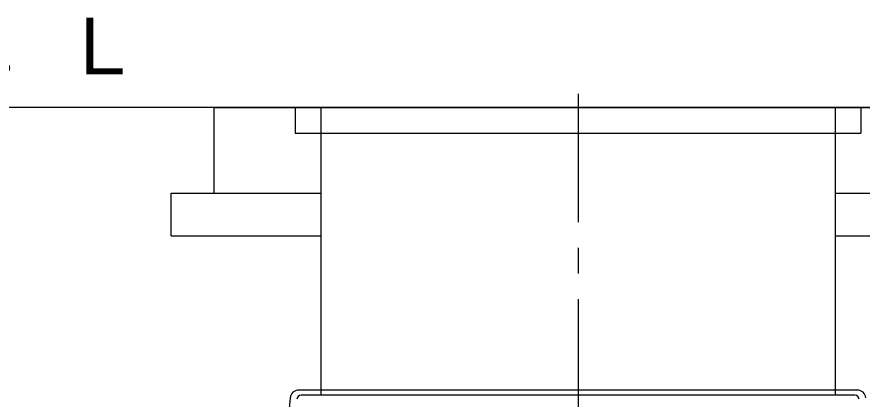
# Model space of a CAD drawing. Units: millimetres, scale not verified. Extents: x -9377 to 7942, y -6674 to 5404.
# Drawn here: x -5992 to -5006, y -2264 to -1818 of the extents above; entities that cross this region are included whole.
import ezdxf
from ezdxf.enums import TextEntityAlignment as Align

# ---------------------------------------------------------------- set-up
doc = ezdxf.new("R2010")
doc.units = ezdxf.units.MM
doc.header["$LTSCALE"] = 30
doc.linetypes.add('CHAIN1', pattern=[8, 5, -1, 1, -1])
for name, color, linetype, lineweight in [('0-1_KIKI', 3, 'Continuous', 25), ('0-2_SEISAKU', 2, 'Continuous', 25), ('0-3_A-PIPE', 3, 'Continuous', 25)]:
    doc.layers.add(name, color=color, linetype=linetype, lineweight=lineweight)
doc.styles.add('MS Gothic', font='')
doc.styles.get('MS Gothic').set_extended_font_data('MS Gothic')

msp = doc.modelspace()

# ---------------------------------------------------------------- linework, layer by layer
at = {"layer": '0-1_KIKI', "linetype": 'CHAIN1'}
msp.add_line((-5337.89, -1907.49), (-5337.89, -2335.9), dxfattribs=at)
at = {"layer": '0-1_KIKI'}
for p, q in [((-5012.06, -2253.58), (-5663.73, -2253.58)), ((-5637.89, -2253.58), (-5637.89, -2259.58)), ((-5037.89, -2253.58), (-5037.89, -2259.58)), ((-5673.69, -2262.71), (-5678.62, -2319.02)), ((-5014.98, -2259.58), (-5660.81, -2259.58))]:
    msp.add_line(p, q, dxfattribs=at)
for centre, radius, start, end in [((-5663.73, -2263.58), 10, 90, 175), ((-5012.06, -2263.58), 10, 5, 90), ((-5660.81, -2264.58), 5, 90, 175), ((-5014.98, -2264.58), 5, 5, 90)]:
    msp.add_arc(centre, radius, start, end, dxfattribs=at)
at = {"layer": '0-2_SEISAKU'}
for p, q in [((-3322.83, -1923.58), (-6810.1, -1923.58)), ((-5762.38, -1923.58), (-3992.89, -1923.58)), ((-5762.38, -2023.58), (-5762.38, -1923.58)), ((-5007.89, -1923.58), (-5667.89, -1923.58)), ((-5667.89, -1953.58), (-5007.89, -1953.58)), ((-5812.38, -2073.58), (-5812.38, -2023.58)), ((-5812.38, -2023.58), (-5637.89, -2023.58)), ((-5037.89, -2023.58), (-4747.89, -2023.58)), ((-5812.38, -2073.58), (-5637.89, -2073.58)), ((-5037.89, -2073.58), (-4747.89, -2073.58))]:
    msp.add_line(p, q, dxfattribs=at)
at = {"layer": '0-3_A-PIPE', "color": 2}
for p, q in [((-5667.89, -1923.58), (-5667.89, -1953.58)), ((-5637.89, -1923.58), (-5637.89, -2253.58)), ((-5037.89, -1923.58), (-5037.89, -2253.58)), ((-5007.89, -1923.58), (-5007.89, -1953.58))]:
    msp.add_line(p, q, dxfattribs=at)

# ---------------------------------------------------------------- texts
at = {"layer": '0-2_SEISAKU', "color": 4, "style": 'MS Gothic'}
msp.add_text('Ｇ．Ｌ', height=65.98, dxfattribs=at).set_placement((-6118.83, -1904.62), align=Align.BOTTOM_LEFT)

doc.saveas('drawing.dxf')
